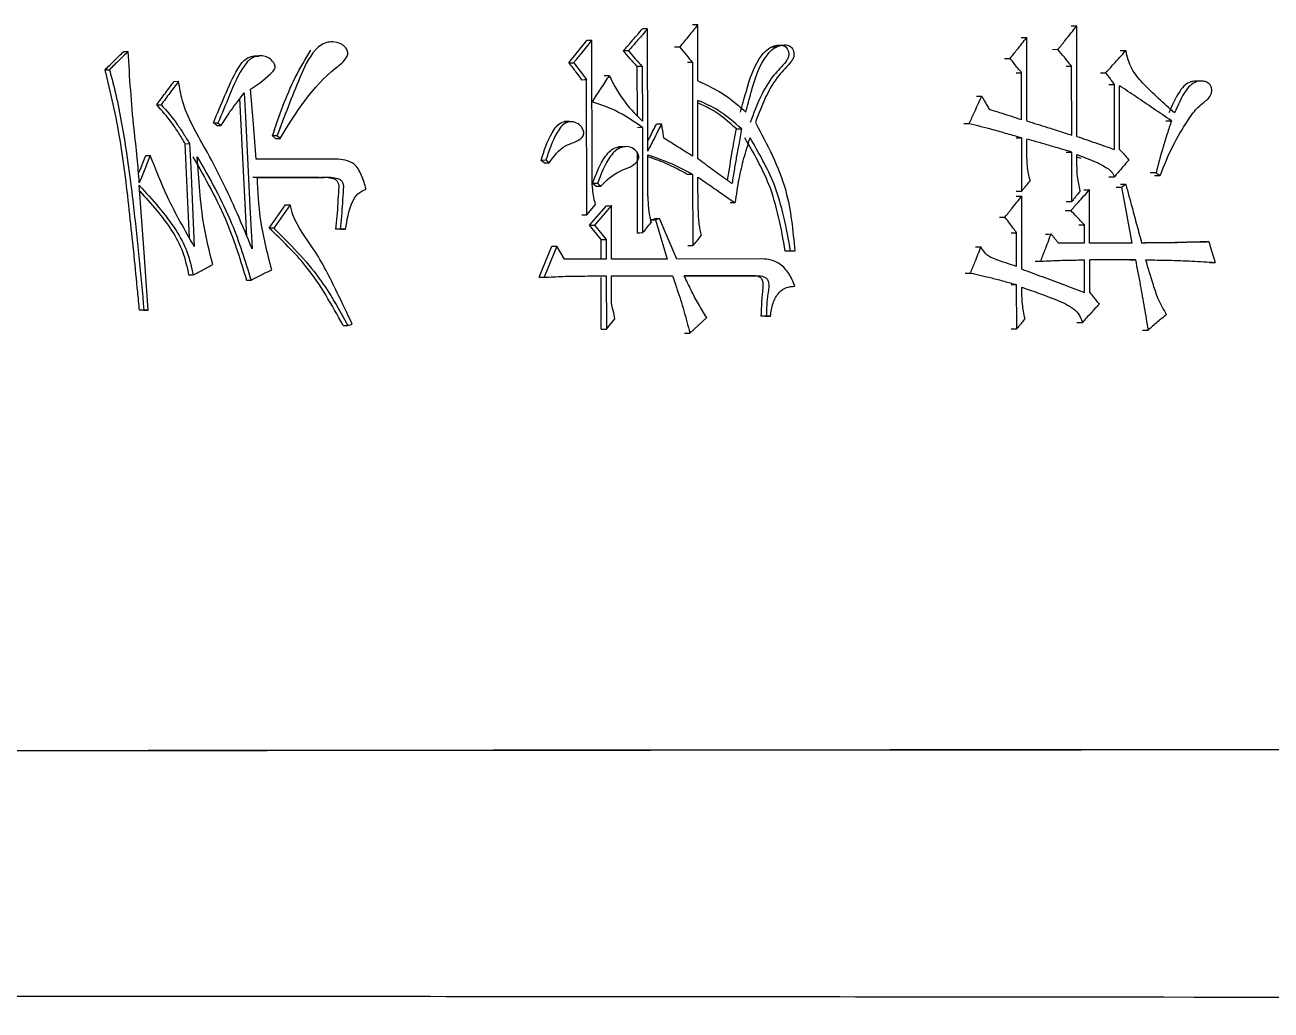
# Model space of a CAD drawing. Header units: millimetres. Extents: x 2301 to 4250, y 838 to 2217.
# Drawn here: x 3064.72 to 3075.09, y 1043.36 to 1051.55 of the extents above; entities that cross this region are included whole.
import ezdxf

# ---------------------------------------------------------------- set-up
doc = ezdxf.new("R2010")
doc.units = ezdxf.units.MM

msp = doc.modelspace()

# ---------------------------------------------------------------- linework, layer by layer
at = {"color": 7, "linetype": 'Continuous', "lineweight": 25}
for p, q in [((3069.9, 1050.504), (3069.899, 1051.521)), ((3070.317, 1051.089), (3070.316, 1051.554)), ((3073.472, 1050.626), (3073.47, 1051.545)), ((3069.243, 1051.239), (3069.394, 1051.423)), ((3069.438, 1050.277), (3069.436, 1051.423)), ((3070.166, 1051.37), (3070.123, 1051.369)), ((3070.97, 1051.369), (3070.926, 1051.369)), ((3073.055, 1050.755), (3073.054, 1051.448)), ((3065.54, 1051.333), (3065.576, 1051.333)), ((3066.664, 1051.295), (3066.626, 1051.295)), ((3069.739, 1051.337), (3069.697, 1051.337)), ((3072.869, 1051.274), (3072.915, 1051.275)), ((3073.268, 1051.35), (3073.314, 1051.351)), ((3073.831, 1051.34), (3073.878, 1051.34)), ((3069.243, 1051.239), (3069.284, 1051.239)), ((3069.284, 1051.239), (3069.392, 1051.099)), ((3069.855, 1051.207), (3069.813, 1051.207)), ((3069.814, 1050.798), (3069.813, 1051.207)), ((3069.855, 1051.207), (3069.856, 1050.753)), ((3070.272, 1051.24), (3070.23, 1051.24)), ((3070.272, 1051.24), (3070.274, 1050.461)), ((3073.428, 1050.637), (3073.427, 1051.21)), ((3065.959, 1051.084), (3065.996, 1051.085)), ((3069.394, 1049.974), (3069.392, 1051.099)), ((3069.579, 1051.131), (3069.537, 1051.131)), ((3073.011, 1050.766), (3073.011, 1051.156)), ((3073.667, 1051.156), (3073.713, 1051.156)), ((3073.784, 1050.518), (3073.783, 1051.059)), ((3074.509, 1051.086), (3074.461, 1051.086)), ((3073.827, 1050.518), (3073.826, 1051.048)), ((3070.318, 1050.44), (3070.317, 1050.926)), ((3069.249, 1050.749), (3069.208, 1050.749)), ((3074.211, 1050.756), (3074.258, 1050.756)), ((3066.314, 1050.717), (3066.351, 1050.717)), ((3069.856, 1050.699), (3069.814, 1050.698)), ((3069.856, 1050.699), (3069.857, 1049.823)), ((3070.638, 1050.688), (3070.681, 1050.689)), ((3072.53, 1050.733), (3072.576, 1050.733)), ((3066.051, 1050.565), (3066.088, 1050.566)), ((3066.804, 1050.609), (3066.777, 1050.631)), ((3066.804, 1050.609), (3066.842, 1050.61)), ((3069.699, 1050.538), (3069.657, 1050.538)), ((3072.966, 1050.615), (3073.012, 1050.615)), ((3073.012, 1050.171), (3073.012, 1050.615)), ((3073.055, 1050.474), (3073.055, 1050.604)), ((3065.724, 1050.467), (3065.76, 1050.468)), ((3067.304, 1050.437), (3066.643, 1050.436)), ((3069.815, 1049.822), (3069.814, 1050.489)), ((3069.901, 1050.126), (3069.901, 1050.472)), ((3073.383, 1050.496), (3073.429, 1050.496)), ((3073.429, 1050.085), (3073.429, 1050.496)), ((3073.472, 1050.388), (3073.472, 1050.475)), ((3073.472, 1050.456), (3073.503, 1050.444)), ((3069.053, 1050.428), (3069.013, 1050.427)), ((3069.039, 1050.406), (3069.013, 1050.427)), ((3069.039, 1050.406), (3069.08, 1050.406)), ((3067.166, 1050.285), (3066.614, 1050.285)), ((3066.652, 1050.285), (3067.204, 1050.285)), ((3067.166, 1050.285), (3067.204, 1050.285)), ((3069.468, 1050.212), (3069.441, 1050.233)), ((3070.274, 1050.31), (3070.232, 1050.309)), ((3070.274, 1050.31), (3070.275, 1049.715)), ((3070.319, 1050.018), (3070.318, 1050.288)), ((3073.737, 1050.291), (3073.784, 1050.291)), ((3073.879, 1050.226), (3073.833, 1050.226)), ((3074.13, 1050.324), (3074.082, 1050.323)), ((3069.468, 1050.212), (3069.509, 1050.212)), ((3072.967, 1050.171), (3073.012, 1050.171)), ((3073.013, 1049.522), (3073.012, 1050.128)), ((3073.577, 1049.739), (3073.577, 1050.183)), ((3073.798, 1050.204), (3073.845, 1050.204)), ((3066.751, 1049.863), (3066.886, 1050.057)), ((3066.924, 1050.058), (3066.789, 1049.863)), ((3066.886, 1050.057), (3066.924, 1050.058)), ((3069.394, 1049.974), (3069.465, 1050.06)), ((3069.415, 1049.887), (3069.557, 1050.049)), ((3069.599, 1050.05), (3069.456, 1049.887)), ((3069.599, 1049.606), (3069.599, 1050.05)), ((3070.629, 1050.072), (3070.586, 1050.072)), ((3073.383, 1050.085), (3073.429, 1050.085)), ((3069.352, 1049.973), (3069.394, 1049.974)), ((3069.922, 1049.931), (3069.957, 1049.941)), ((3069.922, 1049.931), (3069.964, 1049.931)), ((3069.928, 1049.91), (3069.922, 1049.931)), ((3069.999, 1049.942), (3069.957, 1049.941)), ((3069.999, 1049.942), (3069.964, 1049.931)), ((3069.964, 1049.931), (3070.062, 1049.606)), ((3070.142, 1049.606), (3069.999, 1049.942)), ((3072.828, 1049.955), (3072.873, 1049.955)), ((3073.375, 1050.009), (3073.421, 1050.009)), ((3066.789, 1049.863), (3066.751, 1049.863)), ((3067.341, 1049.853), (3067.302, 1049.853)), ((3067.347, 1049.853), (3067.302, 1049.853)), ((3067.386, 1049.853), (3067.341, 1049.853)), ((3067.347, 1049.853), (3067.386, 1049.853)), ((3069.513, 1049.768), (3069.415, 1049.887)), ((3069.456, 1049.887), (3069.554, 1049.768)), ((3072.97, 1049.544), (3072.969, 1049.825)), ((3073.487, 1049.89), (3073.534, 1049.89)), ((3073.534, 1049.739), (3073.534, 1049.89)), ((3068.996, 1049.454), (3069.103, 1049.714)), ((3069.144, 1049.714), (3069.037, 1049.454)), ((3069.207, 1049.606), (3069.144, 1049.714)), ((3069.513, 1049.606), (3069.513, 1049.768)), ((3069.554, 1049.768), (3069.555, 1049.606)), ((3072.628, 1049.706), (3072.673, 1049.706)), ((3073.534, 1049.739), (3073.317, 1049.739)), ((3073.932, 1049.739), (3073.577, 1049.739)), ((3074.415, 1049.747), (3074.522, 1049.75)), ((3069.555, 1049.606), (3069.207, 1049.606)), ((3070.062, 1049.606), (3069.599, 1049.606)), ((3070.851, 1049.607), (3070.142, 1049.606)), ((3071.089, 1049.672), (3071.045, 1049.672)), ((3071.124, 1049.672), (3071.081, 1049.672)), ((3071.124, 1049.672), (3071.089, 1049.672)), ((3073.535, 1049.328), (3073.534, 1049.598)), ((3073.958, 1049.599), (3073.578, 1049.598)), ((3073.578, 1049.328), (3073.578, 1049.598)), ((3073.911, 1049.598), (3073.578, 1049.598)), ((3073.911, 1049.598), (3073.958, 1049.599)), ((3074.574, 1049.577), (3074.622, 1049.578)), ((3066.08, 1049.473), (3066.117, 1049.473)), ((3066.561, 1049.43), (3066.599, 1049.43)), ((3069.514, 1049.465), (3069.555, 1049.465)), ((3069.514, 1049.022), (3069.514, 1049.451)), ((3069.555, 1049.465), (3069.556, 1049.022)), ((3069.6, 1049.465), (3070.107, 1049.466)), ((3069.6, 1049.238), (3069.6, 1049.465)), ((3070.065, 1049.466), (3070.107, 1049.466)), ((3070.204, 1049.466), (3070.807, 1049.466)), ((3070.764, 1049.466), (3070.204, 1049.466)), ((3070.764, 1049.466), (3070.807, 1049.466)), ((3072.97, 1049.392), (3072.924, 1049.392)), ((3072.971, 1049.025), (3072.97, 1049.392)), ((3073.014, 1049.328), (3073.014, 1049.371)), ((3065.708, 1049.181), (3065.671, 1049.18)), ((3065.708, 1049.18), (3065.671, 1049.18)), ((3065.744, 1049.181), (3065.708, 1049.181)), ((3065.708, 1049.18), (3065.744, 1049.181)), ((3069.556, 1049.022), (3069.627, 1049.108)), ((3070.25, 1048.99), (3070.391, 1049.12)), ((3070.887, 1049.131), (3070.844, 1049.131)), ((3070.879, 1049.131), (3070.922, 1049.131)), ((3070.922, 1049.131), (3070.887, 1049.131)), ((3067.367, 1049.052), (3067.405, 1049.052)), ((3067.405, 1049.052), (3067.442, 1049.063)), ((3069.514, 1049.022), (3069.556, 1049.022)), ((3070.207, 1048.99), (3070.25, 1048.99)), ((3072.925, 1049.024), (3072.971, 1049.025)), ((3073.471, 1049.079), (3073.518, 1049.079)), ((3074.016, 1049.014), (3074.063, 1049.015))]:
    msp.add_line(p, q, dxfattribs=at)
at = {"color": 7, "linetype": 'Continuous', "lineweight": 25, "flags": 128}
for points in [[(3069.899, 1051.521), (3069.875, 1051.521), (3069.857, 1051.521)], [(3070.316, 1051.554), (3070.292, 1051.554), (3070.274, 1051.554)], [(3073.424, 1051.545), (3073.45, 1051.545), (3073.47, 1051.545)], [(3069.436, 1051.423), (3069.413, 1051.423), (3069.394, 1051.423)], [(3073.008, 1051.448), (3073.033, 1051.448), (3073.054, 1051.448)], [(3065.385, 1051.181), (3065.405, 1051.181), (3065.421, 1051.181)], [(3073.381, 1051.21), (3073.407, 1051.21), (3073.427, 1051.21)], [(3069.35, 1051.098), (3069.374, 1051.099), (3069.392, 1051.099)], [(3072.965, 1051.155), (3072.99, 1051.156), (3073.011, 1051.156)], [(3073.736, 1051.059), (3073.762, 1051.059), (3073.783, 1051.059)], [(3066.542, 1050.988), (3066.552, 1050.788), (3066.572, 1050.389), (3066.59, 1050.039), (3066.608, 1049.69)], [(3066.643, 1050.436), (3066.619, 1050.728), (3066.596, 1051.02)], [(3072.635, 1050.96), (3072.66, 1050.961), (3072.68, 1050.961)], [(3065.814, 1050.89), (3065.835, 1050.89), (3065.851, 1050.89)], [(3066.565, 1049.792), (3066.537, 1050.339), (3066.507, 1050.942)], [(3066.287, 1050.739), (3066.301, 1050.739), (3066.312, 1050.739), (3066.324, 1050.739)], [(3066.314, 1050.717), (3066.301, 1050.728), (3066.287, 1050.739)], [(3066.324, 1050.739), (3066.338, 1050.728), (3066.351, 1050.717)], [(3069.974, 1050.731), (3069.997, 1050.731), (3070.016, 1050.731)], [(3070.034, 1050.612), (3070.025, 1050.672), (3070.016, 1050.731)], [(3066.086, 1049.786), (3066.07, 1050.138), (3066.051, 1050.565)], [(3066.088, 1050.566), (3066.097, 1050.366), (3066.111, 1050.038), (3066.126, 1049.711)], [(3066.815, 1050.631), (3066.801, 1050.631), (3066.789, 1050.631), (3066.777, 1050.631)], [(3066.842, 1050.61), (3066.835, 1050.615), (3066.825, 1050.623), (3066.815, 1050.631)], [(3069.08, 1050.406), (3069.073, 1050.412), (3069.063, 1050.42), (3069.053, 1050.428)], [(3069.482, 1050.233), (3069.467, 1050.233), (3069.454, 1050.233), (3069.441, 1050.233)], [(3074.117, 1050.302), (3074.138, 1050.302), (3074.151, 1050.302), (3074.164, 1050.302)], [(3065.744, 1049.181), (3065.707, 1049.7), (3065.669, 1050.219)], [(3072.967, 1050.128), (3072.992, 1050.128), (3073.012, 1050.128)], [(3073.53, 1050.182), (3073.556, 1050.182), (3073.577, 1050.183)], [(3073.932, 1049.739), (3073.895, 1049.935), (3073.87, 1050.07), (3073.845, 1050.204)], [(3069.557, 1050.049), (3069.58, 1050.049), (3069.599, 1050.05)], [(3069.415, 1049.887), (3069.438, 1049.887), (3069.456, 1049.887)], [(3069.857, 1049.823), (3069.834, 1049.822), (3069.815, 1049.822)], [(3072.924, 1049.825), (3072.949, 1049.825), (3072.969, 1049.825)], [(3073.21, 1049.814), (3073.236, 1049.814), (3073.256, 1049.815)], [(3069.103, 1049.714), (3069.126, 1049.714), (3069.144, 1049.714)], [(3069.513, 1049.768), (3069.536, 1049.768), (3069.554, 1049.768)], [(3070.275, 1049.715), (3070.251, 1049.715), (3070.233, 1049.715)], [(3074.522, 1049.75), (3074.549, 1049.75), (3074.57, 1049.751)], [(3074.57, 1049.751), (3074.584, 1049.703), (3074.598, 1049.656), (3074.622, 1049.578)], [(3073.124, 1049.587), (3073.15, 1049.587), (3073.17, 1049.587)], [(3068.996, 1049.454), (3069.019, 1049.454), (3069.037, 1049.454)], [(3072.541, 1049.489), (3072.566, 1049.489), (3072.586, 1049.489)], [(3069.627, 1049.108), (3069.617, 1049.157), (3069.608, 1049.198), (3069.6, 1049.238)]]:
    msp.add_lwpolyline(points, dxfattribs=at)
at = {"color": 7, "linetype": 'Continuous', "lineweight": 25}
for points, knots in [([(3069.697, 1051.337), (3069.724, 1051.367), (3069.777, 1051.429), (3069.83, 1051.49), (3069.857, 1051.521)], [0, 0, 0, 0, 0.5, 1, 1, 1, 1]), ([(3069.899, 1051.521), (3069.872, 1051.49), (3069.819, 1051.429), (3069.766, 1051.368), (3069.739, 1051.337)], [0, 0, 0, 0, 0.5, 1, 1, 1, 1]), ([(3070.316, 1051.554), (3070.291, 1051.523), (3070.241, 1051.462), (3070.191, 1051.4), (3070.166, 1051.37)], [0, 0, 0, 0, 0.5, 1, 1, 1, 1]), ([(3073.314, 1051.351), (3073.334, 1051.375), (3073.37, 1051.42), (3073.422, 1051.485), (3073.454, 1051.525), (3073.47, 1051.545)], [0, 0, 0, 0, 0.380765, 0.690382, 1, 1, 1, 1]), ([(3066.842, 1050.61), (3066.975, 1050.825), (3067.131, 1051.078), (3067.379, 1051.251), (3067.402, 1051.301), (3067.405, 1051.317), (3067.403, 1051.333), (3067.395, 1051.354), (3067.378, 1051.376), (3067.344, 1051.399), (3067.296, 1051.413), (3067.236, 1051.413), (3067.18, 1051.389), (3067.086, 1051.302), (3066.969, 1051.035), (3066.876, 1050.792), (3066.815, 1050.631)], [0, 0, 0, 0, 0.369973, 0.433396, 0.441379, 0.448953, 0.456564, 0.46449, 0.480827, 0.49655, 0.526965, 0.55702, 0.587567, 0.618801, 0.747888, 1, 1, 1, 1]), ([(3069.284, 1051.239), (3069.305, 1051.264), (3069.34, 1051.307), (3069.391, 1051.368), (3069.421, 1051.405), (3069.436, 1051.423)], [0, 0, 0, 0, 0.403163, 0.701581, 1, 1, 1, 1]), ([(3070.166, 1051.37), (3070.183, 1051.348), (3070.219, 1051.305), (3070.255, 1051.262), (3070.272, 1051.24)], [0, 0, 0, 0, 0.4999994, 1, 1, 1, 1]), ([(3070.673, 1050.829), (3070.688, 1050.884), (3070.732, 1051.049), (3070.791, 1051.244), (3070.902, 1051.36), (3070.958, 1051.383), (3071.002, 1051.388), (3071.029, 1051.383), (3071.049, 1051.371), (3071.063, 1051.354), (3071.072, 1051.331), (3071.075, 1051.304), (3071.068, 1051.274), (3071.026, 1051.215), (3070.932, 1051.128), (3070.833, 1050.954), (3070.78, 1050.815), (3070.753, 1050.743)], [0, 0, 0, 0, 0.1139189, 0.3435287, 0.3936655, 0.4441087, 0.4716327, 0.4904359, 0.5051552, 0.5198645, 0.5357889, 0.5544176, 0.5730063, 0.5964858, 0.7003525, 0.8437556, 1, 1, 1, 1]), ([(3070.716, 1050.829), (3070.731, 1050.884), (3070.775, 1051.049), (3070.834, 1051.244), (3070.945, 1051.361), (3071.001, 1051.383), (3071.045, 1051.389), (3071.073, 1051.384), (3071.092, 1051.372), (3071.106, 1051.354), (3071.115, 1051.331), (3071.118, 1051.304), (3071.112, 1051.274), (3071.07, 1051.216), (3070.975, 1051.128), (3070.876, 1050.954), (3070.823, 1050.815), (3070.796, 1050.743)], [0, 0, 0, 0, 0.113871, 0.343385, 0.393605, 0.444131, 0.471663, 0.49049, 0.505222, 0.519945, 0.53588, 0.554496, 0.573047, 0.596528, 0.700458, 0.843857, 1, 1, 1, 1]), ([(3072.915, 1051.275), (3072.934, 1051.299), (3072.968, 1051.341), (3073.014, 1051.398), (3073.04, 1051.431), (3073.054, 1051.448)], [0, 0, 0, 0, 0.42836, 0.71418, 1, 1, 1, 1]), ([(3065.576, 1051.333), (3065.55, 1051.308), (3065.499, 1051.257), (3065.447, 1051.207), (3065.421, 1051.181)], [0, 0, 0, 0, 0.500001, 1, 1, 1, 1]), ([(3065.669, 1050.241), (3065.664, 1050.31), (3065.653, 1050.459), (3065.608, 1050.822), (3065.59, 1051.118), (3065.576, 1051.333)], [0, 0, 0, 0, 0.18981, 0.410522, 1, 1, 1, 1]), ([(3066.287, 1050.739), (3066.318, 1050.815), (3066.381, 1050.967), (3066.458, 1051.142), (3066.527, 1051.248), (3066.575, 1051.284), (3066.621, 1051.298), (3066.651, 1051.294), (3066.664, 1051.293)], [0, 0, 0, 0, 0.341778, 0.683808, 0.795213, 0.867463, 0.939794, 1, 1, 1, 1]), ([(3066.596, 1051.02), (3066.662, 1051.064), (3066.734, 1051.112), (3066.795, 1051.182), (3066.801, 1051.197), (3066.801, 1051.212), (3066.794, 1051.231), (3066.775, 1051.257), (3066.741, 1051.286), (3066.689, 1051.3), (3066.638, 1051.294), (3066.585, 1051.268), (3066.502, 1051.165), (3066.425, 1050.979), (3066.357, 1050.816), (3066.324, 1050.739)], [0, 0, 0, 0, 0.213503, 0.231464, 0.24303, 0.254692, 0.268684, 0.294822, 0.340398, 0.3844, 0.438732, 0.481931, 0.539955, 0.782901, 1, 1, 1, 1]), ([(3066.777, 1050.631), (3066.833, 1050.796), (3066.919, 1051.046), (3067.052, 1051.269), (3067.097, 1051.345)], [0, 0, 0, 0, 0.661401, 1, 1, 1, 1]), ([(3069.813, 1051.207), (3069.794, 1051.229), (3069.755, 1051.272), (3069.717, 1051.315), (3069.697, 1051.337)], [0, 0, 0, 0, 0.5, 1, 1, 1, 1]), ([(3069.739, 1051.337), (3069.758, 1051.315), (3069.797, 1051.272), (3069.835, 1051.229), (3069.855, 1051.207)], [0, 0, 0, 0, 0.499999, 1, 1, 1, 1]), ([(3073.011, 1051.156), (3073.001, 1051.168), (3072.98, 1051.194), (3072.948, 1051.234), (3072.926, 1051.261), (3072.915, 1051.275)], [0, 0, 0, 0, 0.311538, 0.655769, 1, 1, 1, 1]), ([(3073.427, 1051.21), (3073.418, 1051.222), (3073.398, 1051.247), (3073.36, 1051.294), (3073.332, 1051.328), (3073.314, 1051.351)], [0, 0, 0, 0, 0.263609, 0.527219, 1, 1, 1, 1]), ([(3073.713, 1051.156), (3073.734, 1051.18), (3073.772, 1051.222), (3073.827, 1051.283), (3073.861, 1051.321), (3073.877, 1051.34)], [0, 0, 0, 0, 0.382246, 0.691123, 1, 1, 1, 1]), ([(3074.284, 1050.821), (3074.194, 1050.901), (3074.067, 1051.013), (3073.918, 1051.185), (3073.891, 1051.288), (3073.878, 1051.34)], [0, 0, 0, 0, 0.553442, 0.773992, 1, 1, 1, 1]), ([(3065.671, 1049.18), (3065.666, 1049.231), (3065.652, 1049.382), (3065.627, 1049.634), (3065.583, 1050.044), (3065.528, 1050.554), (3065.439, 1050.966), (3065.388, 1051.17), (3065.385, 1051.181)], [0, 0, 0, 0, 0.075018, 0.225054, 0.375091, 0.686729, 0.98338, 1, 1, 1, 1]), ([(3065.421, 1051.181), (3065.434, 1051.133), (3065.489, 1050.926), (3065.557, 1050.554), (3065.618, 1050.083), (3065.666, 1049.624), (3065.694, 1049.329), (3065.708, 1049.181)], [0, 0, 0, 0, 0.075008, 0.317588, 0.559815, 0.779883, 1, 1, 1, 1]), ([(3069.243, 1051.239), (3069.253, 1051.226), (3069.273, 1051.2), (3069.309, 1051.153), (3069.334, 1051.119), (3069.35, 1051.098)], [0, 0, 0, 0, 0.27573, 0.55146, 1, 1, 1, 1]), ([(3065.814, 1050.89), (3065.838, 1050.922), (3065.887, 1050.987), (3065.935, 1051.052), (3065.959, 1051.084)], [0, 0, 0, 0, 0.500104, 1, 1, 1, 1]), ([(3065.996, 1051.085), (3065.972, 1051.052), (3065.923, 1050.987), (3065.875, 1050.922), (3065.851, 1050.89)], [0, 0, 0, 0, 0.499896, 1, 1, 1, 1]), ([(3066.608, 1049.69), (3066.567, 1049.79), (3066.45, 1050.075), (3066.251, 1050.48), (3066.04, 1050.828), (3066.005, 1051.03), (3065.996, 1051.085)], [0, 0, 0, 0, 0.210769, 0.603834, 0.893415, 1, 1, 1, 1]), ([(3069.579, 1051.131), (3069.555, 1051.095), (3069.508, 1051.023), (3069.46, 1050.951), (3069.437, 1050.915)], [0, 0, 0, 0, 0.499999, 1, 1, 1, 1]), ([(3069.579, 1051.131), (3069.621, 1051.052), (3069.697, 1050.91), (3069.807, 1050.801), (3069.856, 1050.753)], [0, 0, 0, 0, 0.562196, 1, 1, 1, 1]), ([(3070.317, 1051.089), (3070.397, 1051.051), (3070.54, 1050.984), (3070.662, 1050.877), (3070.716, 1050.829)], [0, 0, 0, 0, 0.556253, 1, 1, 1, 1]), ([(3073.783, 1051.059), (3073.774, 1051.072), (3073.757, 1051.095), (3073.734, 1051.127), (3073.72, 1051.146), (3073.713, 1051.156)], [0, 0, 0, 0, 0.400148, 0.700074, 1, 1, 1, 1]), ([(3074.164, 1050.302), (3074.198, 1050.386), (3074.262, 1050.544), (3074.371, 1050.726), (3074.453, 1050.846), (3074.513, 1050.899), (3074.555, 1050.93), (3074.582, 1050.96), (3074.594, 1050.992), (3074.595, 1051.019), (3074.588, 1051.044), (3074.574, 1051.064), (3074.551, 1051.079), (3074.517, 1051.088), (3074.47, 1051.086), (3074.419, 1051.059), (3074.349, 1050.973), (3074.312, 1050.886), (3074.284, 1050.821)], [0, 0, 0, 0, 0.197624, 0.371587, 0.471214, 0.521411, 0.55697, 0.592898, 0.611665, 0.630429, 0.649381, 0.66719, 0.6831, 0.711932, 0.753291, 0.793802, 0.847178, 1, 1, 1, 1]), ([(3074.461, 1051.086), (3074.447, 1051.085), (3074.416, 1051.083), (3074.367, 1051.054), (3074.3, 1050.969), (3074.263, 1050.883), (3074.236, 1050.821)], [0, 0, 0, 0, 0.124505, 0.267766, 0.469413, 1, 1, 1, 1]), ([(3066.351, 1050.717), (3066.373, 1050.752), (3066.412, 1050.816), (3066.478, 1050.904), (3066.521, 1050.96), (3066.542, 1050.988)], [0, 0, 0, 0, 0.363385, 0.681597, 1, 1, 1, 1]), ([(3072.576, 1050.733), (3072.589, 1050.763), (3072.613, 1050.816), (3072.648, 1050.892), (3072.669, 1050.938), (3072.68, 1050.961)], [0, 0, 0, 0, 0.391005, 0.695503, 1, 1, 1, 1]), ([(3072.68, 1050.961), (3072.688, 1050.947), (3072.702, 1050.922), (3072.722, 1050.886), (3072.735, 1050.864), (3072.741, 1050.853)], [0, 0, 0, 0, 0.39045, 0.695225, 1, 1, 1, 1]), ([(3074.258, 1050.756), (3074.208, 1050.79), (3074.111, 1050.856), (3073.967, 1050.953), (3073.873, 1051.017), (3073.826, 1051.048)], [0, 0, 0, 0, 0.350841, 0.67542, 1, 1, 1, 1]), ([(3066.051, 1050.565), (3066.033, 1050.596), (3065.997, 1050.656), (3065.922, 1050.768), (3065.857, 1050.842), (3065.814, 1050.89)], [0, 0, 0, 0, 0.261157, 0.522419, 1, 1, 1, 1]), ([(3065.851, 1050.89), (3065.898, 1050.837), (3065.965, 1050.761), (3066.038, 1050.647), (3066.071, 1050.593), (3066.088, 1050.566)], [0, 0, 0, 0, 0.528752, 0.7642, 1, 1, 1, 1]), ([(3069.856, 1050.699), (3069.782, 1050.751), (3069.651, 1050.843), (3069.501, 1050.893), (3069.437, 1050.915)], [0, 0, 0, 0, 0.564258, 1, 1, 1, 1]), ([(3070.681, 1050.689), (3070.618, 1050.744), (3070.507, 1050.842), (3070.375, 1050.901), (3070.317, 1050.926)], [0, 0, 0, 0, 0.563785, 1, 1, 1, 1]), ([(3070.638, 1050.688), (3070.576, 1050.744), (3070.477, 1050.832), (3070.36, 1050.885), (3070.317, 1050.905)], [0, 0, 0, 0, 0.633343, 1, 1, 1, 1]), ([(3072.741, 1050.853), (3072.77, 1050.843), (3072.829, 1050.825), (3072.919, 1050.796), (3072.981, 1050.776), (3073.011, 1050.766)], [0, 0, 0, 0, 0.316836, 0.658418, 1, 1, 1, 1]), ([(3069.013, 1050.427), (3069.038, 1050.507), (3069.071, 1050.606), (3069.137, 1050.71), (3069.183, 1050.747), (3069.226, 1050.754), (3069.243, 1050.745), (3069.244, 1050.745)], [0, 0, 0, 0, 0.569503, 0.715113, 0.855089, 0.990855, 1, 1, 1, 1]), ([(3069.08, 1050.406), (3069.12, 1050.462), (3069.191, 1050.561), (3069.316, 1050.579), (3069.358, 1050.623), (3069.366, 1050.637), (3069.368, 1050.653), (3069.366, 1050.675), (3069.355, 1050.7), (3069.327, 1050.73), (3069.283, 1050.751), (3069.225, 1050.749), (3069.178, 1050.71), (3069.112, 1050.607), (3069.079, 1050.507), (3069.053, 1050.428)], [0, 0, 0, 0, 0.207477, 0.366821, 0.383117, 0.398789, 0.414409, 0.43088, 0.465089, 0.497023, 0.558701, 0.619216, 0.681582, 0.746432, 1, 1, 1, 1]), ([(3070.796, 1050.743), (3070.894, 1050.558), (3071.073, 1050.226), (3071.108, 1049.843), (3071.124, 1049.672)], [0, 0, 0, 0, 0.554855, 1, 1, 1, 1]), ([(3073.055, 1050.755), (3073.112, 1050.737), (3073.203, 1050.709), (3073.327, 1050.669), (3073.395, 1050.647), (3073.428, 1050.637)], [0, 0, 0, 0, 0.4571326, 0.728566, 1, 1, 1, 1]), ([(3074.258, 1050.756), (3074.246, 1050.72), (3074.222, 1050.647), (3074.177, 1050.503), (3074.148, 1050.395), (3074.13, 1050.324)], [0, 0, 0, 0, 0.255842, 0.511695, 1, 1, 1, 1]), ([(3070.016, 1050.731), (3069.996, 1050.694), (3069.958, 1050.618), (3069.92, 1050.542), (3069.9, 1050.504)], [0, 0, 0, 0, 0.5, 1, 1, 1, 1]), ([(3069.9, 1050.586), (3069.906, 1050.597), (3069.93, 1050.645), (3069.955, 1050.693), (3069.974, 1050.731)], [0, 0, 0, 0, 0.2160539, 1, 1, 1, 1]), ([(3070.564, 1050.261), (3070.578, 1050.346), (3070.601, 1050.488), (3070.627, 1050.631), (3070.638, 1050.688)], [0, 0, 0, 0, 0.592874, 1, 1, 1, 1]), ([(3070.681, 1050.689), (3070.673, 1050.645), (3070.659, 1050.569), (3070.639, 1050.458), (3070.62, 1050.351), (3070.608, 1050.275), (3070.602, 1050.234)], [0, 0, 0, 0, 0.2905663, 0.5003512, 0.7334494, 1, 1, 1, 1]), ([(3072.576, 1050.733), (3072.64, 1050.718), (3072.746, 1050.692), (3072.891, 1050.65), (3072.971, 1050.627), (3073.012, 1050.615)], [0, 0, 0, 0, 0.443258, 0.721609, 1, 1, 1, 1]), ([(3069.441, 1050.233), (3069.471, 1050.314), (3069.508, 1050.416), (3069.588, 1050.509), (3069.628, 1050.535), (3069.652, 1050.536), (3069.657, 1050.536)], [0, 0, 0, 0, 0.64048, 0.802676, 0.960026, 1, 1, 1, 1]), ([(3069.509, 1050.212), (3069.557, 1050.259), (3069.643, 1050.342), (3069.771, 1050.37), (3069.819, 1050.426), (3069.829, 1050.46), (3069.815, 1050.492), (3069.788, 1050.523), (3069.741, 1050.545), (3069.683, 1050.538), (3069.63, 1050.51), (3069.549, 1050.415), (3069.512, 1050.314), (3069.482, 1050.233)], [0, 0, 0, 0, 0.206809, 0.366827, 0.399836, 0.431258, 0.463307, 0.497531, 0.558719, 0.620129, 0.682427, 0.746618, 1, 1, 1, 1]), ([(3070.274, 1050.461), (3070.234, 1050.486), (3070.154, 1050.537), (3070.074, 1050.587), (3070.034, 1050.612)], [0, 0, 0, 0, 0.5, 1, 1, 1, 1]), ([(3070.629, 1050.072), (3070.639, 1050.14), (3070.657, 1050.265), (3070.699, 1050.446), (3070.734, 1050.557), (3070.752, 1050.613)], [0, 0, 0, 0, 0.367969, 0.683162, 1, 1, 1, 1]), ([(3071.045, 1049.672), (3071.011, 1049.862), (3070.95, 1050.199), (3070.782, 1050.487), (3070.709, 1050.613)], [0, 0, 0, 0, 0.56483, 1, 1, 1, 1]), ([(3071.089, 1049.672), (3071.054, 1049.863), (3070.993, 1050.2), (3070.825, 1050.488), (3070.752, 1050.613)], [0, 0, 0, 0, 0.564773, 1, 1, 1, 1]), ([(3073.429, 1050.496), (3073.371, 1050.513), (3073.281, 1050.539), (3073.156, 1050.575), (3073.089, 1050.594), (3073.055, 1050.604)], [0, 0, 0, 0, 0.460095, 0.730047, 1, 1, 1, 1]), ([(3073.472, 1050.626), (3073.5, 1050.616), (3073.557, 1050.597), (3073.661, 1050.561), (3073.736, 1050.534), (3073.784, 1050.518)], [0, 0, 0, 0, 0.2712191, 0.5424383, 1, 1, 1, 1]), ([(3065.663, 1050.316), (3065.668, 1050.328), (3065.688, 1050.379), (3065.709, 1050.43), (3065.724, 1050.467)], [0, 0, 0, 0, 0.252463, 1, 1, 1, 1]), ([(3065.76, 1050.468), (3065.745, 1050.43), (3065.715, 1050.354), (3065.685, 1050.278), (3065.669, 1050.241)], [0, 0, 0, 0, 0.499738, 1, 1, 1, 1]), ([(3066.126, 1049.711), (3066.048, 1049.847), (3065.909, 1050.089), (3065.806, 1050.352), (3065.76, 1050.468)], [0, 0, 0, 0, 0.5589855, 1, 1, 1, 1]), ([(3066.115, 1050.457), (3066.218, 1050.276), (3066.402, 1049.951), (3066.513, 1049.59), (3066.561, 1049.43)], [0, 0, 0, 0, 0.55825, 1, 1, 1, 1]), ([(3066.152, 1050.457), (3066.255, 1050.276), (3066.439, 1049.951), (3066.55, 1049.59), (3066.599, 1049.43)], [0, 0, 0, 0, 0.558287, 1, 1, 1, 1]), ([(3066.281, 1049.56), (3066.253, 1049.669), (3066.203, 1049.87), (3066.171, 1050.172), (3066.158, 1050.362), (3066.152, 1050.457)], [0, 0, 0, 0, 0.372436, 0.6857253, 1, 1, 1, 1]), ([(3067.557, 1050.188), (3067.546, 1050.226), (3067.523, 1050.3), (3067.47, 1050.398), (3067.383, 1050.433), (3067.33, 1050.436), (3067.304, 1050.437)], [0, 0, 0, 0, 0.292586, 0.576009, 0.788989, 1, 1, 1, 1]), ([(3069.901, 1050.472), (3069.967, 1050.45), (3070.064, 1050.417), (3070.186, 1050.357), (3070.245, 1050.326), (3070.274, 1050.31)], [0, 0, 0, 0, 0.5142955, 0.7569295, 1, 1, 1, 1]), ([(3070.232, 1050.309), (3070.201, 1050.326), (3070.14, 1050.359), (3070.031, 1050.413), (3069.949, 1050.44), (3069.901, 1050.456)], [0, 0, 0, 0, 0.286041, 0.572157, 1, 1, 1, 1]), ([(3070.602, 1050.234), (3070.576, 1050.252), (3070.524, 1050.288), (3070.429, 1050.356), (3070.361, 1050.407), (3070.318, 1050.44)], [0, 0, 0, 0, 0.270741, 0.541487, 1, 1, 1, 1]), ([(3073.082, 1050.258), (3073.073, 1050.298), (3073.057, 1050.369), (3073.056, 1050.442), (3073.055, 1050.474)], [0, 0, 0, 0, 0.558835, 1, 1, 1, 1]), ([(3073.472, 1050.475), (3073.529, 1050.454), (3073.615, 1050.424), (3073.709, 1050.372), (3073.762, 1050.335), (3073.777, 1050.306), (3073.784, 1050.291)], [0, 0, 0, 0, 0.494008, 0.754052, 0.875824, 1, 1, 1, 1]), ([(3073.905, 1050.432), (3073.895, 1050.42), (3073.874, 1050.396), (3073.834, 1050.349), (3073.804, 1050.314), (3073.784, 1050.291)], [0, 0, 0, 0, 0.254567, 0.509134, 1, 1, 1, 1]), ([(3073.827, 1050.518), (3073.838, 1050.506), (3073.856, 1050.486), (3073.882, 1050.457), (3073.897, 1050.44), (3073.905, 1050.432)], [0, 0, 0, 0, 0.404836, 0.702418, 1, 1, 1, 1]), ([(3073.499, 1050.172), (3073.49, 1050.211), (3073.474, 1050.283), (3073.473, 1050.356), (3073.472, 1050.388)], [0, 0, 0, 0, 0.558835, 1, 1, 1, 1]), ([(3066.771, 1049.517), (3066.735, 1049.657), (3066.67, 1049.909), (3066.657, 1050.169), (3066.652, 1050.285)], [0, 0, 0, 0, 0.557505, 1, 1, 1, 1]), ([(3067.166, 1050.285), (3067.206, 1050.287), (3067.255, 1050.289), (3067.308, 1050.265), (3067.324, 1050.243), (3067.331, 1050.215), (3067.325, 1050.157), (3067.321, 1050.036), (3067.31, 1049.925), (3067.302, 1049.853)], [0, 0, 0, 0, 0.223549, 0.269899, 0.31726, 0.366291, 0.417087, 0.617274, 1, 1, 1, 1]), ([(3067.204, 1050.285), (3067.245, 1050.287), (3067.293, 1050.289), (3067.346, 1050.265), (3067.363, 1050.243), (3067.369, 1050.215), (3067.364, 1050.157), (3067.359, 1050.037), (3067.348, 1049.926), (3067.341, 1049.853)], [0, 0, 0, 0, 0.2237546, 0.2701358, 0.3175045, 0.3665219, 0.4172988, 0.6174118, 1, 1, 1, 1]), ([(3069.465, 1050.06), (3069.456, 1050.1), (3069.44, 1050.171), (3069.438, 1050.244), (3069.438, 1050.277)], [0, 0, 0, 0, 0.558836, 1, 1, 1, 1]), ([(3069.509, 1050.212), (3069.505, 1050.215), (3069.496, 1050.223), (3069.487, 1050.23), (3069.482, 1050.233)], [0, 0, 0, 0, 0.499453, 1, 1, 1, 1]), ([(3070.318, 1050.288), (3070.344, 1050.27), (3070.409, 1050.225), (3070.512, 1050.153), (3070.59, 1050.099), (3070.629, 1050.072)], [0, 0, 0, 0, 0.249419, 0.624709, 1, 1, 1, 1]), ([(3073.082, 1050.258), (3073.072, 1050.246), (3073.055, 1050.225), (3073.032, 1050.196), (3073.019, 1050.18), (3073.012, 1050.171)], [0, 0, 0, 0, 0.42836, 0.71418, 1, 1, 1, 1]), ([(3073.879, 1050.226), (3073.896, 1050.162), (3073.927, 1050.049), (3073.97, 1049.887), (3073.997, 1049.789), (3074.01, 1049.739)], [0, 0, 0, 0, 0.393352, 0.696676, 1, 1, 1, 1]), ([(3065.669, 1050.219), (3065.778, 1050.1), (3065.931, 1049.933), (3066.075, 1049.671), (3066.103, 1049.539), (3066.117, 1049.473)], [0, 0, 0, 0, 0.552374, 0.77511, 1, 1, 1, 1]), ([(3065.673, 1050.17), (3065.767, 1050.066), (3065.905, 1049.915), (3066.038, 1049.671), (3066.066, 1049.539), (3066.08, 1049.473)], [0, 0, 0, 0, 0.5175105, 0.7575696, 1, 1, 1, 1]), ([(3067.386, 1049.853), (3067.398, 1049.929), (3067.414, 1050.035), (3067.482, 1050.154), (3067.533, 1050.177), (3067.557, 1050.188)], [0, 0, 0, 0, 0.572733, 0.791394, 1, 1, 1, 1]), ([(3069.901, 1050.126), (3069.902, 1050.084), (3069.904, 1050.011), (3069.921, 1049.94), (3069.928, 1049.909)], [0, 0, 0, 0, 0.561072, 1, 1, 1, 1]), ([(3072.873, 1049.955), (3072.893, 1049.98), (3072.926, 1050.021), (3072.973, 1050.079), (3072.999, 1050.112), (3073.012, 1050.128)], [0, 0, 0, 0, 0.42836, 0.71418, 1, 1, 1, 1]), ([(3073.421, 1050.009), (3073.442, 1050.033), (3073.478, 1050.073), (3073.53, 1050.131), (3073.561, 1050.165), (3073.577, 1050.183)], [0, 0, 0, 0, 0.404831, 0.702416, 1, 1, 1, 1]), ([(3073.499, 1050.172), (3073.489, 1050.159), (3073.472, 1050.139), (3073.449, 1050.11), (3073.436, 1050.093), (3073.429, 1050.085)], [0, 0, 0, 0, 0.42836, 0.71418, 1, 1, 1, 1]), ([(3067.442, 1049.063), (3067.4, 1049.151), (3067.3, 1049.364), (3067.145, 1049.672), (3066.967, 1049.892), (3066.931, 1050.029), (3066.924, 1050.058)], [0, 0, 0, 0, 0.257125, 0.627625, 0.922525, 1, 1, 1, 1]), ([(3070.319, 1050.018), (3070.32, 1049.977), (3070.322, 1049.903), (3070.338, 1049.832), (3070.346, 1049.801)], [0, 0, 0, 0, 0.561072, 1, 1, 1, 1]), ([(3072.969, 1049.825), (3072.96, 1049.838), (3072.941, 1049.864), (3072.909, 1049.907), (3072.886, 1049.937), (3072.873, 1049.955)], [0, 0, 0, 0, 0.296437, 0.592873, 1, 1, 1, 1]), ([(3073.534, 1049.89), (3073.523, 1049.902), (3073.501, 1049.925), (3073.464, 1049.964), (3073.437, 1049.992), (3073.421, 1050.009)], [0, 0, 0, 0, 0.286959, 0.573918, 1, 1, 1, 1]), ([(3067.367, 1049.052), (3067.271, 1049.224), (3067.103, 1049.527), (3066.857, 1049.761), (3066.751, 1049.863)], [0, 0, 0, 0, 0.565431, 1, 1, 1, 1]), ([(3066.789, 1049.863), (3066.922, 1049.73), (3067.163, 1049.49), (3067.331, 1049.187), (3067.405, 1049.052)], [0, 0, 0, 0, 0.554583, 1, 1, 1, 1]), ([(3069.857, 1049.823), (3069.869, 1049.837), (3069.893, 1049.866), (3069.916, 1049.895), (3069.928, 1049.909)], [0, 0, 0, 0, 0.499998, 1, 1, 1, 1]), ([(3073.17, 1049.587), (3073.181, 1049.618), (3073.202, 1049.671), (3073.231, 1049.747), (3073.248, 1049.792), (3073.256, 1049.815)], [0, 0, 0, 0, 0.404258, 0.702129, 1, 1, 1, 1]), ([(3073.256, 1049.815), (3073.261, 1049.808), (3073.271, 1049.796), (3073.287, 1049.777), (3073.302, 1049.758), (3073.312, 1049.745), (3073.317, 1049.739)], [0, 0, 0, 0, 0.2500001, 0.5000002, 0.7500003, 1, 1, 1, 1]), ([(3070.275, 1049.715), (3070.287, 1049.729), (3070.31, 1049.758), (3070.334, 1049.787), (3070.346, 1049.801)], [0, 0, 0, 0, 0.499998, 1, 1, 1, 1]), ([(3072.586, 1049.489), (3072.599, 1049.52), (3072.619, 1049.571), (3072.648, 1049.643), (3072.665, 1049.685), (3072.673, 1049.706)], [0, 0, 0, 0, 0.421048, 0.710524, 1, 1, 1, 1]), ([(3072.97, 1049.544), (3072.91, 1049.563), (3072.827, 1049.589), (3072.717, 1049.634), (3072.688, 1049.682), (3072.673, 1049.706)], [0, 0, 0, 0, 0.554938, 0.774738, 1, 1, 1, 1]), ([(3074.57, 1049.751), (3074.47, 1049.747), (3074.327, 1049.741), (3074.14, 1049.74), (3074.053, 1049.739), (3074.01, 1049.739)], [0, 0, 0, 0, 0.535662, 0.767824, 1, 1, 1, 1]), ([(3074.415, 1049.746), (3074.415, 1049.746), (3074.415, 1049.746), (3074.412, 1049.746), (3074.362, 1049.744), (3074.239, 1049.741), (3074.119, 1049.74), (3074.061, 1049.74), (3074.034, 1049.739), (3074.026, 1049.739), (3074.023, 1049.739), (3074.023, 1049.739), (3074.023, 1049.739)], [0, 0, 0, 0, 0.006754, 0.020178, 0.052774, 0.518125, 0.770043, 0.915075, 0.946773, 0.976079, 0.991544, 1, 1, 1, 1]), ([(3071.125, 1049.38), (3071.11, 1049.416), (3071.081, 1049.487), (3071.01, 1049.563), (3070.929, 1049.602), (3070.877, 1049.605), (3070.851, 1049.607)], [0, 0, 0, 0, 0.291064, 0.572494, 0.787521, 1, 1, 1, 1]), ([(3066.117, 1049.473), (3066.144, 1049.487), (3066.199, 1049.516), (3066.253, 1049.545), (3066.281, 1049.56)], [0, 0, 0, 0, 0.500001, 1, 1, 1, 1]), ([(3066.599, 1049.43), (3066.628, 1049.445), (3066.685, 1049.474), (3066.742, 1049.502), (3066.771, 1049.517)], [0, 0, 0, 0, 0.4998359, 1, 1, 1, 1]), ([(3073.013, 1049.522), (3073.07, 1049.501), (3073.185, 1049.458), (3073.359, 1049.394), (3073.476, 1049.35), (3073.535, 1049.328)], [0, 0, 0, 0, 0.323157, 0.661578, 1, 1, 1, 1]), ([(3073.17, 1049.587), (3073.2, 1049.589), (3073.276, 1049.593), (3073.398, 1049.597), (3073.489, 1049.598), (3073.534, 1049.598)], [0, 0, 0, 0, 0.249757, 0.624822, 1, 1, 1, 1]), ([(3073.958, 1049.599), (3073.972, 1049.529), (3073.998, 1049.397), (3074.032, 1049.202), (3074.053, 1049.077), (3074.063, 1049.015)], [0, 0, 0, 0, 0.359205, 0.679574, 1, 1, 1, 1]), ([(3074.045, 1049.599), (3074.108, 1049.598), (3074.237, 1049.597), (3074.429, 1049.589), (3074.557, 1049.581), (3074.622, 1049.578)], [0, 0, 0, 0, 0.33056, 0.66522, 1, 1, 1, 1]), ([(3074.218, 1049.144), (3074.193, 1049.187), (3074.148, 1049.264), (3074.098, 1049.421), (3074.065, 1049.529), (3074.045, 1049.599)], [0, 0, 0, 0, 0.308167, 0.555958, 1, 1, 1, 1]), ([(3069.037, 1049.454), (3069.09, 1049.457), (3069.194, 1049.462), (3069.367, 1049.465), (3069.487, 1049.465), (3069.555, 1049.465)], [0, 0, 0, 0, 0.303648, 0.607314, 1, 1, 1, 1]), ([(3069.103, 1049.457), (3069.103, 1049.457), (3069.103, 1049.457), (3069.105, 1049.457), (3069.112, 1049.457), (3069.121, 1049.458), (3069.13, 1049.458), (3069.133, 1049.458)], [0, 0, 0, 0, 0.118666, 0.33778, 0.44855, 0.796934, 1, 1, 1, 1]), ([(3070.107, 1049.466), (3070.119, 1049.429), (3070.152, 1049.333), (3070.203, 1049.176), (3070.234, 1049.052), (3070.25, 1048.99)], [0, 0, 0, 0, 0.232258, 0.615691, 1, 1, 1, 1]), ([(3070.391, 1049.12), (3070.367, 1049.157), (3070.32, 1049.23), (3070.26, 1049.347), (3070.223, 1049.426), (3070.204, 1049.466)], [0, 0, 0, 0, 0.337126, 0.668281, 1, 1, 1, 1]), ([(3070.844, 1049.131), (3070.848, 1049.21), (3070.852, 1049.301), (3070.863, 1049.402), (3070.856, 1049.437), (3070.82, 1049.467), (3070.787, 1049.466), (3070.764, 1049.466)], [0, 0, 0, 0, 0.5750269, 0.6610275, 0.7418938, 0.8195122, 1, 1, 1, 1]), ([(3070.807, 1049.466), (3070.827, 1049.466), (3070.856, 1049.466), (3070.89, 1049.447), (3070.915, 1049.398), (3070.892, 1049.288), (3070.889, 1049.192), (3070.887, 1049.131)], [0, 0, 0, 0, 0.163972, 0.228894, 0.296062, 0.547773, 1, 1, 1, 1]), ([(3072.586, 1049.489), (3072.645, 1049.476), (3072.739, 1049.455), (3072.866, 1049.421), (3072.935, 1049.402), (3072.97, 1049.392)], [0, 0, 0, 0, 0.455912, 0.727931, 1, 1, 1, 1]), ([(3070.922, 1049.131), (3070.927, 1049.167), (3070.937, 1049.238), (3070.983, 1049.326), (3071.053, 1049.374), (3071.101, 1049.378), (3071.125, 1049.38)], [0, 0, 0, 0, 0.292624, 0.57669, 0.790427, 1, 1, 1, 1]), ([(3073.014, 1049.371), (3073.106, 1049.339), (3073.247, 1049.29), (3073.405, 1049.222), (3073.489, 1049.157), (3073.508, 1049.105), (3073.518, 1049.079)], [0, 0, 0, 0, 0.493619, 0.752072, 0.87418, 1, 1, 1, 1]), ([(3073.04, 1049.111), (3073.031, 1049.151), (3073.016, 1049.222), (3073.014, 1049.295), (3073.014, 1049.328)], [0, 0, 0, 0, 0.558835, 1, 1, 1, 1]), ([(3073.578, 1049.328), (3073.588, 1049.316), (3073.606, 1049.293), (3073.632, 1049.261), (3073.648, 1049.241), (3073.656, 1049.231)], [0, 0, 0, 0, 0.380769, 0.6903845, 1, 1, 1, 1]), ([(3073.656, 1049.231), (3073.645, 1049.218), (3073.622, 1049.193), (3073.587, 1049.155), (3073.552, 1049.117), (3073.529, 1049.092), (3073.518, 1049.079)], [0, 0, 0, 0, 0.25, 0.5, 0.75, 1, 1, 1, 1]), ([(3073.04, 1049.111), (3073.03, 1049.099), (3073.014, 1049.078), (3072.991, 1049.049), (3072.977, 1049.033), (3072.971, 1049.025)], [0, 0, 0, 0, 0.42836, 0.71418, 1, 1, 1, 1]), ([(3074.218, 1049.144), (3074.192, 1049.123), (3074.14, 1049.08), (3074.089, 1049.036), (3074.063, 1049.015)], [0, 0, 0, 0, 0.499635, 1, 1, 1, 1]), ([(3111.632, 1045.501), (3111.49, 1045.501), (3110.785, 1045.505), (3109.269, 1045.51), (3106.776, 1045.516), (3103.854, 1045.521), (3100.118, 1045.525), (3095.391, 1045.528), (3089.546, 1045.529), (3083.101, 1045.528), (3076.115, 1045.524), (3068.686, 1045.518), (3061.816, 1045.511), (3055.706, 1045.504), (3050.412, 1045.497), (3045.177, 1045.489), (3041.687, 1045.484), (3040.026, 1045.481)], [0, 0, 0, 0, 0.0157743, 0.0789239, 0.14207, 0.2052136, 0.2683585, 0.3538507, 0.4395956, 0.5250891, 0.610583, 0.6963292, 0.7818226, 0.8369683, 0.8921132, 0.9486599, 1, 1, 1, 1]), ([(3110.958, 1045.499), (3110.803, 1045.5), (3110.028, 1045.503), (3108.118, 1045.51), (3104.669, 1045.517), (3100.112, 1045.523), (3095.232, 1045.526), (3090.298, 1045.527), (3085.522, 1045.526), (3079.829, 1045.525), (3073.104, 1045.52), (3065.309, 1045.514), (3057.047, 1045.504), (3048.624, 1045.493), (3042.896, 1045.484), (3040.139, 1045.48)], [0, 0, 0, 0, 0.017494, 0.087542, 0.177014, 0.266772, 0.356242, 0.422242, 0.488241, 0.55424, 0.643075, 0.732194, 0.821031, 0.913828, 1, 1, 1, 1])]:
    msp.add_open_spline(points, degree=3, knots=knots, dxfattribs=at)
for points in [[(3065.385, 1051.181), (3065.411, 1051.206), (3065.463, 1051.257), (3065.514, 1051.308), (3065.54, 1051.333)], [(3073.879, 1050.226), (3073.874, 1050.222), (3073.862, 1050.215), (3073.851, 1050.208), (3073.845, 1050.204)], [(3074.13, 1050.324), (3074.135, 1050.32), (3074.147, 1050.313), (3074.158, 1050.306), (3074.164, 1050.302)], [(3038.598, 1043.481), (3041.657, 1043.481), (3047.773, 1043.481), (3056.826, 1043.478), (3065.619, 1043.473), (3074.025, 1043.466), (3081.92, 1043.457), (3089.187, 1043.446), (3095.72, 1043.434), (3101.421, 1043.42), (3106.213, 1043.406), (3110, 1043.39), (3112.825, 1043.373), (3113.79, 1043.362), (3114.272, 1043.356)]]:
    msp.add_open_spline(points, degree=3, dxfattribs=at)

doc.saveas('drawing.dxf')
